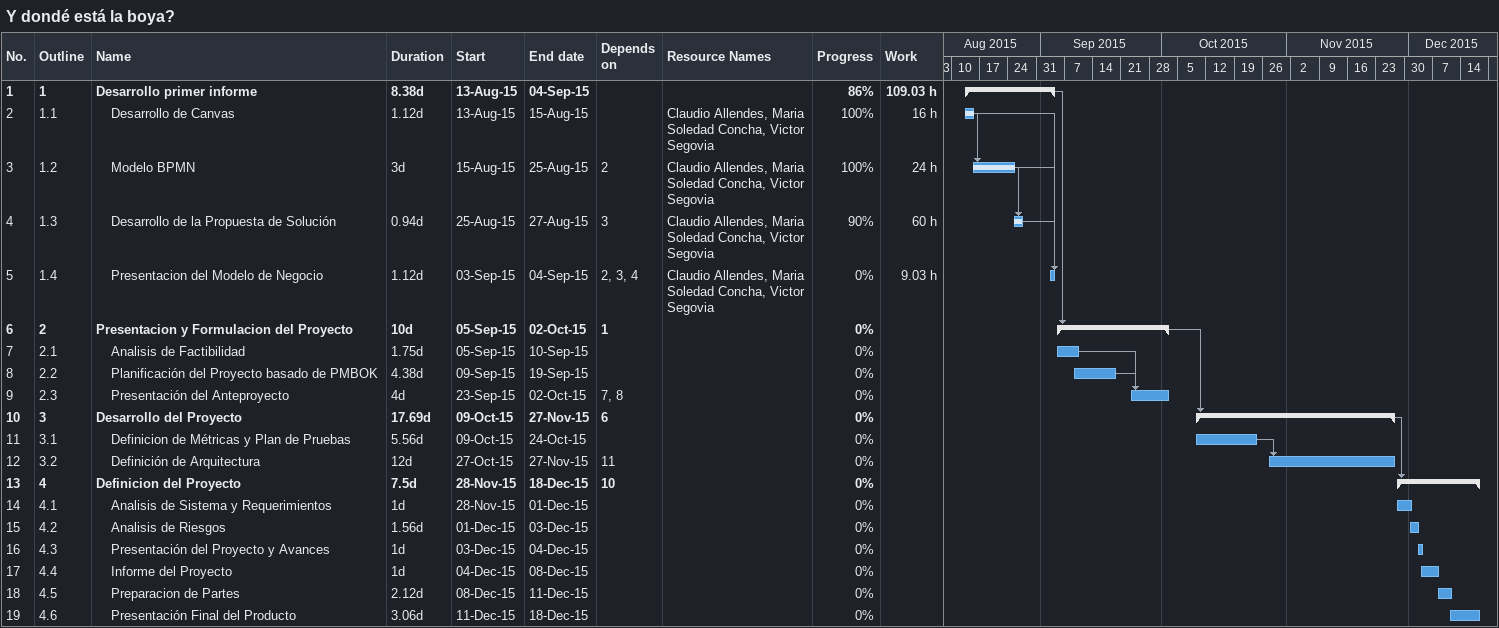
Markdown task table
Y dondé está la boya?

| ID | WBS | Task | Duration | Start | Finish | Predecessors | Resources | % complete | Work (h) |
|---|---|---|---|---|---|---|---|---|---|
| 1 | 1 | **Desarrollo primer informe** | 8.38d | 2015-08-13 | 2015-09-04 |  |  | 86 | 109.03 |
| 2 | 1.1 | Desarrollo de Canvas | 1.12d | 2015-08-13 | 2015-08-15 |  | Claudio Allendes, Maria Soledad Concha, Victor Segovia | 100 | 16 |
| 3 | 1.2 | Modelo BPMN | 3d | 2015-08-15 | 2015-08-25 | 2 | Claudio Allendes, Maria Soledad Concha, Victor Segovia | 100 | 24 |
| 4 | 1.3 | Desarrollo de la Propuesta de Solución | 0.94d | 2015-08-25 | 2015-08-27 | 3 | Claudio Allendes, Maria Soledad Concha, Victor Segovia | 90 | 60 |
| 5 | 1.4 | Presentacion del Modelo de Negocio | 1.12d | 2015-09-03 | 2015-09-04 | 2, 3, 4 | Claudio Allendes, Maria Soledad Concha, Victor Segovia | 0 | 9.03 |
| 6 | 2 | **Presentacion y Formulacion del Proyecto** | 10d | 2015-09-05 | 2015-10-02 | 1 |  | 0 |  |
| 7 | 2.1 | Analisis de Factibilidad | 1.75d | 2015-09-05 | 2015-09-10 |  |  | 0 |  |
| 8 | 2.2 | Planificación del Proyecto basado de PMBOK | 4.38d | 2015-09-09 | 2015-09-19 |  |  | 0 |  |
| 9 | 2.3 | Presentación del Anteproyecto | 4d | 2015-09-23 | 2015-10-02 | 7, 8 |  | 0 |  |
| 10 | 3 | **Desarrollo del Proyecto** | 17.69d | 2015-10-09 | 2015-11-27 | 6 |  | 0 |  |
| 11 | 3.1 | Definicion de Métricas y Plan de Pruebas | 5.56d | 2015-10-09 | 2015-10-24 |  |  | 0 |  |
| 12 | 3.2 | Definición de Arquitectura | 12d | 2015-10-27 | 2015-11-27 | 11 |  | 0 |  |
| 13 | 4 | **Definicion del Proyecto** | 7.5d | 2015-11-28 | 2015-12-18 | 10 |  | 0 |  |
| 14 | 4.1 | Analisis de Sistema y Requerimientos | 1d | 2015-11-28 | 2015-12-01 |  |  | 0 |  |
| 15 | 4.2 | Analisis de Riesgos | 1.56d | 2015-12-01 | 2015-12-03 |  |  | 0 |  |
| 16 | 4.3 | Presentación del Proyecto y Avances | 1d | 2015-12-03 | 2015-12-04 |  |  | 0 |  |
| 17 | 4.4 | Informe del Proyecto | 1d | 2015-12-04 | 2015-12-08 |  |  | 0 |  |
| 18 | 4.5 | Preparacion de Partes | 2.12d | 2015-12-08 | 2015-12-11 |  |  | 0 |  |
| 19 | 4.6 | Presentación Final del Producto | 3.06d | 2015-12-11 | 2015-12-18 |  |  | 0 |  |
